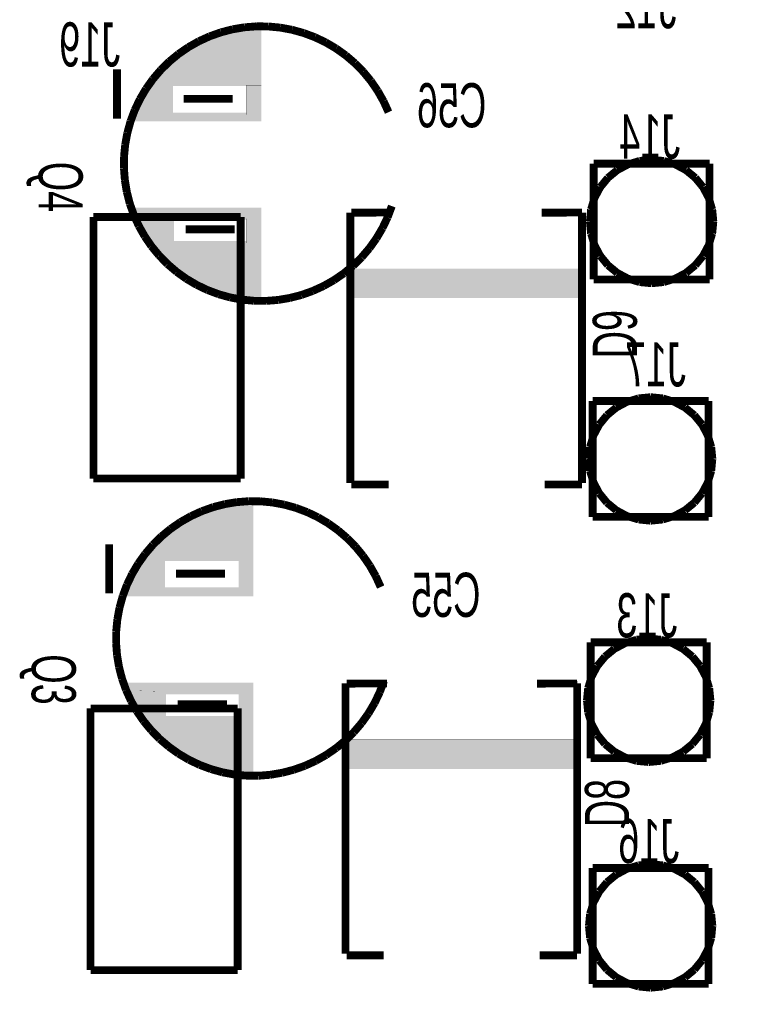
# Model space of a CAD drawing. Extents: x 0 to 105, y 0 to 80.
# Drawn here: x 85.94 to 105, y 12.47 to 37.77 of the extents above; entities that cross this region are included whole.
import ezdxf
from ezdxf.enums import TextEntityAlignment as Align

# ---------------------------------------------------------------- set-up
doc = ezdxf.new("R2010")
doc.units = 0
for name, color, linetype in [('BOARD_OUTLINE', 2, 'CONTINUOUS'), ('SILKSCREEN_BOTTOM', 6, 'CONTINUOUS'), ('SILKSCREEN_TOP', 4, 'CONTINUOUS')]:
    doc.layers.add(name, color=color, linetype=linetype)

msp = doc.modelspace()

# ---------------------------------------------------------------- linework, layer by layer
at = {"layer": 'BOARD_OUTLINE', "color": 2, "const_width": 0.000001}
msp.add_lwpolyline([(105, 0), (105, 80)], dxfattribs=at)
at = {"layer": 'SILKSCREEN_BOTTOM', "color": 6}
for points, const_width in [([(92.077897, 37.589832), (91.768632, 37.565493)], 0.2032), ([(92.388106, 37.587125), (92.077897, 37.589832)], 0.2032), ([(92.696899, 37.557392), (92.388106, 37.587125)], 0.2032), ([(90.869899, 37.333064), (90.58761, 37.204418)], 0.2032), ([(91.162326, 37.436618), (90.869899, 37.333064)], 0.2032), ([(90.8304, 37.338), (91.7702, 37.6174)], 0.00127), ([(90.8304, 37.338), (91.7702, 37.6174)], 0.00127), ([(90.8304, 37.338), (91.7702, 37.6174)], 0.00127), ([(91.462665, 37.514291), (91.162326, 37.436618)], 0.2032), ([(91.768632, 37.565493), (91.462665, 37.514291)], 0.2032), ([(91.7702, 37.6174), (92.202, 37.592)], 0.00127), ([(91.7702, 37.6174), (92.202, 37.592)], 0.00127), ([(91.7702, 37.6174), (92.202, 37.592)], 0.00127), ([(92.202, 37.592), (92.202, 36.0426)], 0.00127), ([(92.202, 37.592), (92.202, 36.0426)], 0.00127), ([(92.202, 37.592), (92.202, 36.0426)], 0.00127), ([(93.001925, 37.500859), (92.696899, 37.557392)], 0.2032), ([(93.300863, 37.417956), (93.001925, 37.500859)], 0.2032), ([(93.591439, 37.309314), (93.300863, 37.417956)], 0.2032), ([(90.0938, 36.8808), (90.8304, 37.338)], 0.00127), ([(90.0938, 36.8808), (90.8304, 37.338)], 0.00127), ([(90.0938, 36.8808), (90.8304, 37.338)], 0.00127), ([(90.58761, 37.204418), (90.317607, 37.051658)], 0.2032), ([(93.87144, 37.17576), (93.591439, 37.309314)], 0.2032), ([(94.138735, 37.018311), (93.87144, 37.17576)], 0.2032), ([(90.061946, 36.875946), (89.822572, 36.678622)], 0.2032), ([(90.317607, 37.051658), (90.061946, 36.875946)], 0.2032), ([(94.391291, 36.838165), (94.138735, 37.018311)], 0.2032), ([(94.627185, 36.636693), (94.391291, 36.838165)], 0.2032), ([(89.281, 36.0426), (90.0938, 36.8808)], 0.00127), ([(89.281, 36.0426), (90.0938, 36.8808)], 0.00127), ([(89.281, 36.0426), (90.0938, 36.8808)], 0.00127), ([(89.822572, 36.678622), (89.601306, 36.461185)], 0.2032), ([(94.844622, 36.415427), (94.627185, 36.636693)], 0.2032), ([(88.4682, 36.4744), (88.4682, 35.2044)], 0.2032), ([(89.601306, 36.461185), (89.399834, 36.225291)], 0.2032), ([(95.041946, 36.176053), (94.844622, 36.415427)], 0.2032), ([(89.399834, 36.225291), (89.219688, 35.972735)], 0.2032), ([(95.217658, 35.920392), (95.041946, 36.176053)], 0.2032), ([(89.219688, 35.972735), (89.062239, 35.70544)], 0.2032), ([(89.0524, 35.7886), (89.3826, 36.1442)], 0.00127), ([(89.0524, 35.7886), (89.3826, 36.1442)], 0.00127), ([(89.0524, 35.7886), (89.3826, 36.1442)], 0.00127), ([(92.202, 36.0426), (89.281, 36.0426)], 0.00127), ([(92.202, 36.0426), (89.281, 36.0426)], 0.00127), ([(92.202, 36.0426), (89.281, 36.0426)], 0.00127), ([(89.3826, 36.1442), (89.916, 36.1442)], 0.00127), ([(89.3826, 36.1442), (89.916, 36.1442)], 0.00127), ([(89.3826, 36.1442), (89.916, 36.1442)], 0.00127), ([(89.916, 36.1442), (89.916, 35.2806)], 0.00127), ([(89.916, 36.1442), (89.916, 35.2806)], 0.00127), ([(89.916, 36.1442), (89.916, 35.2806)], 0.00127), ([(91.821, 35.306), (91.821, 36.068)], 0.00127), ([(91.821, 36.068), (92.202, 36.068)], 0.00127), ([(91.821, 35.306), (91.821, 36.068)], 0.00127), ([(91.821, 36.068), (92.202, 36.068)], 0.00127), ([(91.821, 35.306), (91.821, 36.068)], 0.00127), ([(91.821, 36.068), (92.202, 36.068)], 0.00127), ([(92.202, 36.068), (92.202, 35.306)], 0.00127), ([(92.202, 36.068), (92.202, 35.306)], 0.00127), ([(92.202, 36.068), (92.202, 35.306)], 0.00127), ([(95.370418, 35.650389), (95.217658, 35.920392)], 0.2032), ([(89.062239, 35.70544), (88.928685, 35.425439)], 0.2032), ([(88.9508, 35.2806), (89.0524, 35.7886)], 0.00127), ([(88.9508, 35.2806), (89.0524, 35.7886)], 0.00127), ([(88.9508, 35.2806), (89.0524, 35.7886)], 0.00127), ([(90.1954, 35.7124), (91.4654, 35.7124)], 0.2032), ([(95.499064, 35.3681), (95.370418, 35.650389)], 0.2032), ([(88.928685, 35.425439), (88.820043, 35.134863)], 0.2032), ([(88.820043, 35.134863), (88.73714, 34.835925)], 0.2032), ([(88.8492, 35.1282), (88.9762, 35.3568)], 0.00127), ([(88.8492, 35.1282), (88.9762, 35.3568)], 0.00127), ([(88.8492, 35.1282), (88.9762, 35.3568)], 0.00127), ([(89.916, 35.2806), (88.9508, 35.2806)], 0.00127), ([(89.916, 35.2806), (88.9508, 35.2806)], 0.00127), ([(89.916, 35.2806), (88.9508, 35.2806)], 0.00127), ([(88.9762, 35.3568), (92.202, 35.3568)], 0.00127), ([(88.9762, 35.3568), (92.202, 35.3568)], 0.00127), ([(88.9762, 35.3568), (92.202, 35.3568)], 0.00127), ([(92.202, 35.306), (91.821, 35.306)], 0.00127), ([(92.202, 35.306), (91.821, 35.306)], 0.00127), ([(92.202, 35.306), (91.821, 35.306)], 0.00127), ([(92.202, 35.3568), (92.202, 35.1282)], 0.00127), ([(92.202, 35.3568), (92.202, 35.1282)], 0.00127), ([(92.202, 35.3568), (92.202, 35.1282)], 0.00127), ([(88.73714, 34.835925), (88.680607, 34.530899)], 0.2032), ([(92.202, 35.1282), (88.8492, 35.1282)], 0.00127), ([(92.202, 35.1282), (88.8492, 35.1282)], 0.00127), ([(92.202, 35.1282), (88.8492, 35.1282)], 0.00127), ([(88.680607, 34.530899), (88.650874, 34.222106)], 0.2032), ([(88.650874, 34.222106), (88.648167, 33.911897)], 0.2032), ([(101.999056, 34.106656), (101.698907, 34.015607)], 0.2), ([(102.3112, 34.1374), (101.999056, 34.106656)], 0.2), ([(102.623344, 34.106656), (102.3112, 34.1374)], 0.2), ([(102.923493, 34.015607), (102.623344, 34.106656)], 0.2), ([(88.648167, 33.911897), (88.672506, 33.602632)], 0.2032), ([(100.8112, 31.0374), (100.8112, 34.0374)], 0.2032), ([(100.8112, 34.0374), (103.8112, 34.0374)], 0.2032), ([(101.422288, 33.867751), (101.179829, 33.668771)], 0.2), ([(101.698907, 34.015607), (101.422288, 33.867751)], 0.2), ([(103.200112, 33.867751), (102.923493, 34.015607)], 0.2), ([(103.442571, 33.668771), (103.200112, 33.867751)], 0.2), ([(103.8112, 34.0374), (103.8112, 31.0374)], 0.2032), ([(88.672506, 33.602632), (88.723708, 33.296665)], 0.2032), ([(101.179829, 33.668771), (100.980849, 33.426312)], 0.2), ([(103.641551, 33.426312), (103.442571, 33.668771)], 0.2), ([(88.723708, 33.296665), (88.801381, 32.996326)], 0.2032), ([(100.980849, 33.426312), (100.832993, 33.149693)], 0.2), ([(103.789407, 33.149693), (103.641551, 33.426312)], 0.2), ([(100.832993, 33.149693), (100.741944, 32.849544)], 0.2), ([(103.880456, 32.849544), (103.789407, 33.149693)], 0.2), ([(88.801381, 32.996326), (88.904935, 32.703899)], 0.2032), ([(88.9508, 32.5882), (88.8492, 32.893)], 0.00127), ([(88.8492, 32.893), (92.202, 32.893)], 0.00127), ([(88.9508, 32.5882), (88.8492, 32.893)], 0.00127), ([(88.8492, 32.893), (92.202, 32.893)], 0.00127), ([(88.9508, 32.5882), (88.8492, 32.893)], 0.00127), ([(88.8492, 32.893), (92.202, 32.893)], 0.00127), ([(92.202, 32.893), (92.202, 32.5882)], 0.00127), ([(92.202, 32.893), (92.202, 32.5882)], 0.00127), ([(92.202, 32.893), (92.202, 32.5882)], 0.00127), ([(95.475314, 32.64656), (95.583956, 32.937135)], 0.2032), ([(100.741944, 32.849544), (100.7112, 32.5374)], 0.2), ([(103.9112, 32.5374), (103.880456, 32.849544)], 0.2), ([(88.904935, 32.703899), (89.033581, 32.42161)], 0.2032), ([(89.2556, 31.9786), (88.9254, 32.6898)], 0.00127), ([(88.9254, 32.6898), (89.9414, 32.6644)], 0.00127), ([(89.2556, 31.9786), (88.9254, 32.6898)], 0.00127), ([(88.9254, 32.6898), (89.9414, 32.6644)], 0.00127), ([(89.2556, 31.9786), (88.9254, 32.6898)], 0.00127), ([(88.9254, 32.6898), (89.9414, 32.6644)], 0.00127), ([(89.9414, 32.6644), (89.9414, 31.9786)], 0.00127), ([(89.9414, 32.6644), (89.9414, 31.9786)], 0.00127), ([(89.9414, 32.6644), (89.9414, 31.9786)], 0.00127), ([(95.34176, 32.366559), (95.475314, 32.64656)], 0.2032), ([(100.7112, 32.5374), (100.741944, 32.225256)], 0.2), ([(103.880456, 32.225256), (103.9112, 32.5374)], 0.2), ([(89.033581, 32.42161), (89.186341, 32.151607)], 0.2032), ([(92.202, 32.5882), (88.9508, 32.5882)], 0.00127), ([(92.202, 32.5882), (88.9508, 32.5882)], 0.00127), ([(92.202, 32.5882), (88.9508, 32.5882)], 0.00127), ([(90.2462, 32.3342), (91.5162, 32.3342)], 0.2032), ([(91.821, 31.9786), (91.821, 32.6136)], 0.00127), ([(91.821, 32.6136), (92.202, 32.6136)], 0.00127), ([(91.821, 31.9786), (91.821, 32.6136)], 0.00127), ([(91.821, 32.6136), (92.202, 32.6136)], 0.00127), ([(91.821, 31.9786), (91.821, 32.6136)], 0.00127), ([(91.821, 32.6136), (92.202, 32.6136)], 0.00127), ([(92.202, 32.6136), (92.202, 31.9786)], 0.00127), ([(92.202, 32.6136), (92.202, 31.9786)], 0.00127), ([(92.202, 32.6136), (92.202, 31.9786)], 0.00127), ([(95.184311, 32.099264), (95.34176, 32.366559)], 0.2032), ([(89.186341, 32.151607), (89.362053, 31.895946)], 0.2032), ([(95.004165, 31.846708), (95.184311, 32.099264)], 0.2032), ([(100.741944, 32.225256), (100.832993, 31.925107)], 0.2), ([(103.789407, 31.925107), (103.880456, 32.225256)], 0.2), ([(90.043, 31.1658), (89.2048, 32.0294)], 0.00127), ([(89.2048, 32.0294), (92.202, 32.0294)], 0.00127), ([(90.043, 31.1658), (89.2048, 32.0294)], 0.00127), ([(89.2048, 32.0294), (92.202, 32.0294)], 0.00127), ([(90.043, 31.1658), (89.2048, 32.0294)], 0.00127), ([(89.2048, 32.0294), (92.202, 32.0294)], 0.00127), ([(89.9414, 31.9786), (89.2556, 31.9786)], 0.00127), ([(89.9414, 31.9786), (89.2556, 31.9786)], 0.00127), ([(89.9414, 31.9786), (89.2556, 31.9786)], 0.00127), ([(89.362053, 31.895946), (89.559377, 31.656572)], 0.2032), ([(92.202, 31.9786), (91.821, 31.9786)], 0.00127), ([(92.202, 31.9786), (91.821, 31.9786)], 0.00127), ([(92.202, 31.9786), (91.821, 31.9786)], 0.00127), ([(92.202, 32.0294), (92.202, 30.5054)], 0.00127), ([(92.202, 32.0294), (92.202, 30.5054)], 0.00127), ([(92.202, 32.0294), (92.202, 30.5054)], 0.00127), ([(94.802693, 31.610814), (95.004165, 31.846708)], 0.2032), ([(100.832993, 31.925107), (100.980849, 31.648488)], 0.2), ([(103.641551, 31.648488), (103.789407, 31.925107)], 0.2), ([(89.559377, 31.656572), (89.776814, 31.435306)], 0.2032), ([(94.581427, 31.393377), (94.802693, 31.610814)], 0.2032), ([(100.980849, 31.648488), (101.179829, 31.406029)], 0.2), ([(103.442571, 31.406029), (103.641551, 31.648488)], 0.2), ([(89.776814, 31.435306), (90.012708, 31.233834)], 0.2032), ([(94.342053, 31.196053), (94.581427, 31.393377)], 0.2032), ([(101.179829, 31.406029), (101.422288, 31.207049)], 0.2), ([(103.200112, 31.207049), (103.442571, 31.406029)], 0.2), ([(90.012708, 31.233834), (90.265264, 31.053688)], 0.2032), ([(90.9574, 30.7086), (90.043, 31.1658)], 0.00127), ([(90.9574, 30.7086), (90.043, 31.1658)], 0.00127), ([(90.9574, 30.7086), (90.043, 31.1658)], 0.00127), ([(90.265264, 31.053688), (90.532559, 30.896239)], 0.2032), ([(93.816389, 30.867581), (94.086392, 31.020341)], 0.2032), ([(94.086392, 31.020341), (94.342053, 31.196053)], 0.2032), ([(103.8112, 31.0374), (100.8112, 31.0374)], 0.2032), ([(101.422288, 31.207049), (101.698907, 31.059193)], 0.2), ([(101.698907, 31.059193), (101.999056, 30.968144)], 0.2), ([(102.623344, 30.968144), (102.923493, 31.059193)], 0.2), ([(102.923493, 31.059193), (103.200112, 31.207049)], 0.2), ([(90.532559, 30.896239), (90.81256, 30.762685)], 0.2032), ([(90.81256, 30.762685), (91.103136, 30.654043)], 0.2032), ([(93.5341, 30.738935), (93.816389, 30.867581)], 0.2032), ([(101.999056, 30.968144), (102.3112, 30.9374)], 0.2), ([(102.3112, 30.9374), (102.623344, 30.968144)], 0.2), ([(92.202, 30.5054), (90.9574, 30.7086)], 0.00127), ([(92.202, 30.5054), (90.9574, 30.7086)], 0.00127), ([(92.202, 30.5054), (90.9574, 30.7086)], 0.00127), ([(91.103136, 30.654043), (91.402074, 30.57114)], 0.2032), ([(91.402074, 30.57114), (91.7071, 30.514607)], 0.2032), ([(91.7071, 30.514607), (92.015893, 30.484874)], 0.2032), ([(92.326102, 30.482167), (92.635367, 30.506506)], 0.2032), ([(92.635367, 30.506506), (92.941334, 30.557708)], 0.2032), ([(92.941334, 30.557708), (93.241673, 30.635381)], 0.2032), ([(93.241673, 30.635381), (93.5341, 30.738935)], 0.2032), ([(92.015893, 30.484874), (92.326102, 30.482167)], 0.2032), ([(102.2858, 27.9906), (101.973656, 27.959856)], 0.2), ([(102.597944, 27.959856), (102.2858, 27.9906)], 0.2), ([(100.7858, 27.8906), (103.7858, 27.8906)], 0.2032), ([(100.7858, 24.8906), (100.7858, 27.8906)], 0.2032), ([(101.673507, 27.868807), (101.396888, 27.720951)], 0.2), ([(101.973656, 27.959856), (101.673507, 27.868807)], 0.2), ([(102.898093, 27.868807), (102.597944, 27.959856)], 0.2), ([(103.174712, 27.720951), (102.898093, 27.868807)], 0.2), ([(103.7858, 27.8906), (103.7858, 24.8906)], 0.2032), ([(101.154429, 27.521971), (100.955449, 27.279512)], 0.2), ([(101.396888, 27.720951), (101.154429, 27.521971)], 0.2), ([(103.417171, 27.521971), (103.174712, 27.720951)], 0.2), ([(103.616151, 27.279512), (103.417171, 27.521971)], 0.2), ([(100.955449, 27.279512), (100.807593, 27.002893)], 0.2), ([(103.764007, 27.002893), (103.616151, 27.279512)], 0.2), ([(100.807593, 27.002893), (100.716544, 26.702744)], 0.2), ([(103.855056, 26.702744), (103.764007, 27.002893)], 0.2), ([(100.716544, 26.702744), (100.6858, 26.3906)], 0.2), ([(103.8858, 26.3906), (103.855056, 26.702744)], 0.2), ([(100.6858, 26.3906), (100.716544, 26.078456)], 0.2), ([(103.855056, 26.078456), (103.8858, 26.3906)], 0.2), ([(100.716544, 26.078456), (100.807593, 25.778307)], 0.2), ([(103.764007, 25.778307), (103.855056, 26.078456)], 0.2), ([(100.807593, 25.778307), (100.955449, 25.501688)], 0.2), ([(103.616151, 25.501688), (103.764007, 25.778307)], 0.2), ([(100.955449, 25.501688), (101.154429, 25.259229)], 0.2), ([(103.417171, 25.259229), (103.616151, 25.501688)], 0.2), ([(90.6272, 25.0444), (91.567, 25.3238)], 0.00127), ([(90.6272, 25.0444), (91.567, 25.3238)], 0.00127), ([(90.6272, 25.0444), (91.567, 25.3238)], 0.00127), ([(91.259465, 25.220691), (90.959126, 25.143018)], 0.2032), ([(91.565432, 25.271893), (91.259465, 25.220691)], 0.2032), ([(91.874697, 25.296232), (91.565432, 25.271893)], 0.2032), ([(91.567, 25.3238), (91.9988, 25.2984)], 0.00127), ([(91.567, 25.3238), (91.9988, 25.2984)], 0.00127), ([(91.567, 25.3238), (91.9988, 25.2984)], 0.00127), ([(92.184906, 25.293525), (91.874697, 25.296232)], 0.2032), ([(91.9988, 25.2984), (91.9988, 23.749)], 0.00127), ([(91.9988, 25.2984), (91.9988, 23.749)], 0.00127), ([(91.9988, 25.2984), (91.9988, 23.749)], 0.00127), ([(92.493699, 25.263792), (92.184906, 25.293525)], 0.2032), ([(92.798725, 25.207259), (92.493699, 25.263792)], 0.2032), ([(93.097663, 25.124356), (92.798725, 25.207259)], 0.2032), ([(101.154429, 25.259229), (101.396888, 25.060249)], 0.2), ([(103.174712, 25.060249), (103.417171, 25.259229)], 0.2), ([(89.8906, 24.5872), (90.6272, 25.0444)], 0.00127), ([(89.8906, 24.5872), (90.6272, 25.0444)], 0.00127), ([(89.8906, 24.5872), (90.6272, 25.0444)], 0.00127), ([(90.666699, 25.039464), (90.38441, 24.910818)], 0.2032), ([(90.959126, 25.143018), (90.666699, 25.039464)], 0.2032), ([(93.388239, 25.015714), (93.097663, 25.124356)], 0.2032), ([(93.66824, 24.88216), (93.388239, 25.015714)], 0.2032), ([(101.396888, 25.060249), (101.673507, 24.912393)], 0.2), ([(102.898093, 24.912393), (103.174712, 25.060249)], 0.2), ([(90.114407, 24.758058), (89.858746, 24.582346)], 0.2032), ([(90.38441, 24.910818), (90.114407, 24.758058)], 0.2032), ([(93.935535, 24.724711), (93.66824, 24.88216)], 0.2032), ([(94.188091, 24.544565), (93.935535, 24.724711)], 0.2032), ([(103.7858, 24.8906), (100.7858, 24.8906)], 0.2032), ([(101.673507, 24.912393), (101.973656, 24.821344)], 0.2), ([(101.973656, 24.821344), (102.2858, 24.7906)], 0.2), ([(102.2858, 24.7906), (102.597944, 24.821344)], 0.2), ([(102.597944, 24.821344), (102.898093, 24.912393)], 0.2), ([(89.0778, 23.749), (89.8906, 24.5872)], 0.00127), ([(89.0778, 23.749), (89.8906, 24.5872)], 0.00127), ([(89.0778, 23.749), (89.8906, 24.5872)], 0.00127), ([(89.858746, 24.582346), (89.619372, 24.385022)], 0.2032), ([(94.423985, 24.343093), (94.188091, 24.544565)], 0.2032), ([(88.265, 24.1808), (88.265, 22.9108)], 0.2032), ([(89.619372, 24.385022), (89.398106, 24.167585)], 0.2032), ([(94.641422, 24.121827), (94.423985, 24.343093)], 0.2032), ([(89.196634, 23.931691), (89.016488, 23.679135)], 0.2032), ([(89.398106, 24.167585), (89.196634, 23.931691)], 0.2032), ([(94.838746, 23.882453), (94.641422, 24.121827)], 0.2032), ([(89.016488, 23.679135), (88.859039, 23.41184)], 0.2032), ([(88.8492, 23.495), (89.1794, 23.8506)], 0.00127), ([(88.8492, 23.495), (89.1794, 23.8506)], 0.00127), ([(88.8492, 23.495), (89.1794, 23.8506)], 0.00127), ([(89.1794, 23.8506), (89.7128, 23.8506)], 0.00127), ([(89.1794, 23.8506), (89.7128, 23.8506)], 0.00127), ([(89.1794, 23.8506), (89.7128, 23.8506)], 0.00127), ([(89.7128, 23.8506), (89.7128, 22.987)], 0.00127), ([(89.7128, 23.8506), (89.7128, 22.987)], 0.00127), ([(89.7128, 23.8506), (89.7128, 22.987)], 0.00127), ([(91.6178, 23.0124), (91.6178, 23.7744)], 0.00127), ([(91.6178, 23.7744), (91.9988, 23.7744)], 0.00127), ([(91.6178, 23.0124), (91.6178, 23.7744)], 0.00127), ([(91.6178, 23.7744), (91.9988, 23.7744)], 0.00127), ([(91.6178, 23.0124), (91.6178, 23.7744)], 0.00127), ([(91.6178, 23.7744), (91.9988, 23.7744)], 0.00127), ([(91.9988, 23.7744), (91.9988, 23.0124)], 0.00127), ([(91.9988, 23.7744), (91.9988, 23.0124)], 0.00127), ([(91.9988, 23.7744), (91.9988, 23.0124)], 0.00127), ([(95.014458, 23.626792), (94.838746, 23.882453)], 0.2032), ([(91.9988, 23.749), (89.0778, 23.749)], 0.00127), ([(91.9988, 23.749), (89.0778, 23.749)], 0.00127), ([(91.9988, 23.749), (89.0778, 23.749)], 0.00127), ([(95.167218, 23.356789), (95.014458, 23.626792)], 0.2032), ([(88.859039, 23.41184), (88.725485, 23.131839)], 0.2032), ([(88.7476, 22.987), (88.8492, 23.495)], 0.00127), ([(88.7476, 22.987), (88.8492, 23.495)], 0.00127), ([(88.7476, 22.987), (88.8492, 23.495)], 0.00127), ([(89.9922, 23.4188), (91.2622, 23.4188)], 0.2032), ([(95.295864, 23.0745), (95.167218, 23.356789)], 0.2032), ([(88.725485, 23.131839), (88.616843, 22.841263)], 0.2032), ([(88.646, 22.8346), (88.773, 23.0632)], 0.00127), ([(88.646, 22.8346), (88.773, 23.0632)], 0.00127), ([(88.646, 22.8346), (88.773, 23.0632)], 0.00127), ([(88.773, 23.0632), (91.9988, 23.0632)], 0.00127), ([(88.773, 23.0632), (91.9988, 23.0632)], 0.00127), ([(88.773, 23.0632), (91.9988, 23.0632)], 0.00127), ([(91.9988, 23.0632), (91.9988, 22.8346)], 0.00127), ([(91.9988, 23.0632), (91.9988, 22.8346)], 0.00127), ([(91.9988, 23.0632), (91.9988, 22.8346)], 0.00127), ([(88.616843, 22.841263), (88.53394, 22.542325)], 0.2032), ([(91.9988, 22.8346), (88.646, 22.8346)], 0.00127), ([(91.9988, 22.8346), (88.646, 22.8346)], 0.00127), ([(91.9988, 22.8346), (88.646, 22.8346)], 0.00127), ([(89.7128, 22.987), (88.7476, 22.987)], 0.00127), ([(89.7128, 22.987), (88.7476, 22.987)], 0.00127), ([(89.7128, 22.987), (88.7476, 22.987)], 0.00127), ([(91.9988, 23.0124), (91.6178, 23.0124)], 0.00127), ([(91.9988, 23.0124), (91.6178, 23.0124)], 0.00127), ([(91.9988, 23.0124), (91.6178, 23.0124)], 0.00127), ([(88.53394, 22.542325), (88.477407, 22.237299)], 0.2032), ([(88.477407, 22.237299), (88.447674, 21.928506)], 0.2032), ([(88.447674, 21.928506), (88.444967, 21.618297)], 0.2032), ([(101.922856, 21.711456), (101.622707, 21.620407)], 0.2), ([(102.235, 21.7422), (101.922856, 21.711456)], 0.2), ([(102.547144, 21.711456), (102.235, 21.7422)], 0.2), ([(102.847293, 21.620407), (102.547144, 21.711456)], 0.2), ([(88.444967, 21.618297), (88.469306, 21.309032)], 0.2032), ([(100.735, 18.6422), (100.735, 21.6422)], 0.2032), ([(100.735, 21.6422), (103.735, 21.6422)], 0.2032), ([(101.346088, 21.472551), (101.103629, 21.273571)], 0.2), ([(101.622707, 21.620407), (101.346088, 21.472551)], 0.2), ([(103.123912, 21.472551), (102.847293, 21.620407)], 0.2), ([(103.366371, 21.273571), (103.123912, 21.472551)], 0.2), ([(103.735, 21.6422), (103.735, 18.6422)], 0.2032), ([(88.469306, 21.309032), (88.520508, 21.003065)], 0.2032), ([(101.103629, 21.273571), (100.904649, 21.031112)], 0.2), ([(103.565351, 21.031112), (103.366371, 21.273571)], 0.2), ([(88.520508, 21.003065), (88.598181, 20.702726)], 0.2032), ([(100.904649, 21.031112), (100.756793, 20.754493)], 0.2), ([(103.713207, 20.754493), (103.565351, 21.031112)], 0.2), ([(88.598181, 20.702726), (88.701735, 20.410299)], 0.2032), ([(95.272114, 20.35296), (95.380756, 20.643535)], 0.2032), ([(100.756793, 20.754493), (100.665744, 20.454344)], 0.2), ([(103.804256, 20.454344), (103.713207, 20.754493)], 0.2), ([(88.701735, 20.410299), (88.830381, 20.12801)], 0.2032), ([(88.7476, 20.2946), (88.646, 20.5994)], 0.00127), ([(88.646, 20.5994), (91.9988, 20.5994)], 0.00127), ([(88.7476, 20.2946), (88.646, 20.5994)], 0.00127), ([(88.646, 20.5994), (91.9988, 20.5994)], 0.00127), ([(88.7476, 20.2946), (88.646, 20.5994)], 0.00127), ([(88.646, 20.5994), (91.9988, 20.5994)], 0.00127), ([(91.9988, 20.5994), (91.9988, 20.2946)], 0.00127), ([(91.9988, 20.5994), (91.9988, 20.2946)], 0.00127), ([(91.9988, 20.5994), (91.9988, 20.2946)], 0.00127), ([(100.665744, 20.454344), (100.635, 20.1422)], 0.2), ([(103.835, 20.1422), (103.804256, 20.454344)], 0.2), ([(89.0524, 19.685), (88.7222, 20.3962)], 0.00127), ([(88.7222, 20.3962), (89.7382, 20.3708)], 0.00127), ([(89.0524, 19.685), (88.7222, 20.3962)], 0.00127), ([(88.7222, 20.3962), (89.7382, 20.3708)], 0.00127), ([(89.0524, 19.685), (88.7222, 20.3962)], 0.00127), ([(88.7222, 20.3962), (89.7382, 20.3708)], 0.00127), ([(91.9988, 20.2946), (88.7476, 20.2946)], 0.00127), ([(91.9988, 20.2946), (88.7476, 20.2946)], 0.00127), ([(91.9988, 20.2946), (88.7476, 20.2946)], 0.00127), ([(89.7382, 20.3708), (89.7382, 19.685)], 0.00127), ([(89.7382, 20.3708), (89.7382, 19.685)], 0.00127), ([(89.7382, 20.3708), (89.7382, 19.685)], 0.00127), ([(91.6178, 19.685), (91.6178, 20.32)], 0.00127), ([(91.6178, 20.32), (91.9988, 20.32)], 0.00127), ([(91.6178, 19.685), (91.6178, 20.32)], 0.00127), ([(91.6178, 20.32), (91.9988, 20.32)], 0.00127), ([(91.6178, 19.685), (91.6178, 20.32)], 0.00127), ([(91.6178, 20.32), (91.9988, 20.32)], 0.00127), ([(91.9988, 20.32), (91.9988, 19.685)], 0.00127), ([(91.9988, 20.32), (91.9988, 19.685)], 0.00127), ([(91.9988, 20.32), (91.9988, 19.685)], 0.00127), ([(95.13856, 20.072959), (95.272114, 20.35296)], 0.2032), ([(100.635, 20.1422), (100.665744, 19.830056)], 0.2), ([(103.804256, 19.830056), (103.835, 20.1422)], 0.2), ([(88.830381, 20.12801), (88.983141, 19.858007)], 0.2032), ([(90.043, 20.0406), (91.313, 20.0406)], 0.2032), ([(94.981111, 19.805664), (95.13856, 20.072959)], 0.2032), ([(88.983141, 19.858007), (89.158853, 19.602346)], 0.2032), ([(89.8398, 18.8722), (89.0016, 19.7358)], 0.00127), ([(89.0016, 19.7358), (91.9988, 19.7358)], 0.00127), ([(89.8398, 18.8722), (89.0016, 19.7358)], 0.00127), ([(89.0016, 19.7358), (91.9988, 19.7358)], 0.00127), ([(89.8398, 18.8722), (89.0016, 19.7358)], 0.00127), ([(89.0016, 19.7358), (91.9988, 19.7358)], 0.00127), ([(91.9988, 19.7358), (91.9988, 18.2118)], 0.00127), ([(91.9988, 19.7358), (91.9988, 18.2118)], 0.00127), ([(91.9988, 19.7358), (91.9988, 18.2118)], 0.00127), ([(94.800965, 19.553108), (94.981111, 19.805664)], 0.2032), ([(100.665744, 19.830056), (100.756793, 19.529907)], 0.2), ([(103.713207, 19.529907), (103.804256, 19.830056)], 0.2), ([(89.7382, 19.685), (89.0524, 19.685)], 0.00127), ([(89.7382, 19.685), (89.0524, 19.685)], 0.00127), ([(89.7382, 19.685), (89.0524, 19.685)], 0.00127), ([(89.158853, 19.602346), (89.356177, 19.362972)], 0.2032), ([(91.9988, 19.685), (91.6178, 19.685)], 0.00127), ([(91.9988, 19.685), (91.6178, 19.685)], 0.00127), ([(91.9988, 19.685), (91.6178, 19.685)], 0.00127), ([(94.599493, 19.317214), (94.800965, 19.553108)], 0.2032), ([(100.756793, 19.529907), (100.904649, 19.253288)], 0.2), ([(103.565351, 19.253288), (103.713207, 19.529907)], 0.2), ([(89.356177, 19.362972), (89.573614, 19.141706)], 0.2032), ([(89.573614, 19.141706), (89.809508, 18.940234)], 0.2032), ([(94.378227, 19.099777), (94.599493, 19.317214)], 0.2032), ([(100.904649, 19.253288), (101.103629, 19.010829)], 0.2), ([(103.366371, 19.010829), (103.565351, 19.253288)], 0.2), ([(89.809508, 18.940234), (90.062064, 18.760088)], 0.2032), ([(93.883192, 18.726741), (94.138853, 18.902453)], 0.2032), ([(94.138853, 18.902453), (94.378227, 19.099777)], 0.2032), ([(101.103629, 19.010829), (101.346088, 18.811849)], 0.2), ([(103.123912, 18.811849), (103.366371, 19.010829)], 0.2), ([(90.7542, 18.415), (89.8398, 18.8722)], 0.00127), ([(90.7542, 18.415), (89.8398, 18.8722)], 0.00127), ([(90.7542, 18.415), (89.8398, 18.8722)], 0.00127), ([(90.062064, 18.760088), (90.329359, 18.602639)], 0.2032), ([(93.613189, 18.573981), (93.883192, 18.726741)], 0.2032), ([(103.735, 18.6422), (100.735, 18.6422)], 0.2032), ([(101.346088, 18.811849), (101.622707, 18.663993)], 0.2), ([(101.622707, 18.663993), (101.922856, 18.572944)], 0.2), ([(102.547144, 18.572944), (102.847293, 18.663993)], 0.2), ([(102.847293, 18.663993), (103.123912, 18.811849)], 0.2), ([(90.329359, 18.602639), (90.60936, 18.469085)], 0.2032), ([(90.60936, 18.469085), (90.899936, 18.360443)], 0.2032), ([(93.038473, 18.341781), (93.3309, 18.445335)], 0.2032), ([(93.3309, 18.445335), (93.613189, 18.573981)], 0.2032), ([(101.922856, 18.572944), (102.235, 18.5422)], 0.2), ([(102.235, 18.5422), (102.547144, 18.572944)], 0.2), ([(91.9988, 18.2118), (90.7542, 18.415)], 0.00127), ([(91.9988, 18.2118), (90.7542, 18.415)], 0.00127), ([(91.9988, 18.2118), (90.7542, 18.415)], 0.00127), ([(90.899936, 18.360443), (91.198874, 18.27754)], 0.2032), ([(91.198874, 18.27754), (91.5039, 18.221007)], 0.2032), ([(91.5039, 18.221007), (91.812693, 18.191274)], 0.2032), ([(91.812693, 18.191274), (92.122902, 18.188567)], 0.2032), ([(92.122902, 18.188567), (92.432167, 18.212906)], 0.2032), ([(92.432167, 18.212906), (92.738134, 18.264108)], 0.2032), ([(92.738134, 18.264108), (93.038473, 18.341781)], 0.2032), ([(101.973656, 15.869456), (101.673507, 15.778407)], 0.2), ([(102.2858, 15.9002), (101.973656, 15.869456)], 0.2), ([(102.597944, 15.869456), (102.2858, 15.9002)], 0.2), ([(102.898093, 15.778407), (102.597944, 15.869456)], 0.2), ([(100.7858, 15.8002), (103.7858, 15.8002)], 0.2032), ([(100.7858, 12.8002), (100.7858, 15.8002)], 0.2032), ([(101.396888, 15.630551), (101.154429, 15.431571)], 0.2), ([(101.673507, 15.778407), (101.396888, 15.630551)], 0.2), ([(103.174712, 15.630551), (102.898093, 15.778407)], 0.2), ([(103.417171, 15.431571), (103.174712, 15.630551)], 0.2), ([(103.7858, 15.8002), (103.7858, 12.8002)], 0.2032), ([(101.154429, 15.431571), (100.955449, 15.189112)], 0.2), ([(103.616151, 15.189112), (103.417171, 15.431571)], 0.2), ([(100.955449, 15.189112), (100.807593, 14.912493)], 0.2), ([(103.764007, 14.912493), (103.616151, 15.189112)], 0.2), ([(100.807593, 14.912493), (100.716544, 14.612344)], 0.2), ([(103.855056, 14.612344), (103.764007, 14.912493)], 0.2), ([(100.716544, 14.612344), (100.6858, 14.3002)], 0.2), ([(103.8858, 14.3002), (103.855056, 14.612344)], 0.2), ([(100.6858, 14.3002), (100.716544, 13.988056)], 0.2), ([(103.855056, 13.988056), (103.8858, 14.3002)], 0.2), ([(100.716544, 13.988056), (100.807593, 13.687907)], 0.2), ([(103.764007, 13.687907), (103.855056, 13.988056)], 0.2), ([(100.807593, 13.687907), (100.955449, 13.411288)], 0.2), ([(103.616151, 13.411288), (103.764007, 13.687907)], 0.2), ([(100.955449, 13.411288), (101.154429, 13.168829)], 0.2), ([(103.417171, 13.168829), (103.616151, 13.411288)], 0.2), ([(101.154429, 13.168829), (101.396888, 12.969849)], 0.2), ([(103.174712, 12.969849), (103.417171, 13.168829)], 0.2), ([(103.7858, 12.8002), (100.7858, 12.8002)], 0.2032), ([(101.396888, 12.969849), (101.673507, 12.821993)], 0.2), ([(101.673507, 12.821993), (101.973656, 12.730944)], 0.2), ([(102.597944, 12.730944), (102.898093, 12.821993)], 0.2), ([(102.898093, 12.821993), (103.174712, 12.969849)], 0.2), ([(101.973656, 12.730944), (102.2858, 12.7002)], 0.2), ([(102.2858, 12.7002), (102.597944, 12.730944)], 0.2)]:
    msp.add_lwpolyline(points, dxfattribs=dict(at, const_width=const_width))
for points in [[(92.202, 37.592), (92.202, 36.0426), (90.0938, 36.8808), (89.281, 36.0426)], [(92.202, 37.592), (90.0938, 36.8808), (91.7702, 37.6174), (90.8304, 37.338)], [(89.916, 36.1442), (89.916, 35.2806), (89.0524, 35.7886), (88.9508, 35.2806)], [(89.916, 36.1442), (89.0524, 35.7886), (89.3826, 36.1442)], [(92.202, 36.068), (92.202, 35.306), (91.821, 36.068), (91.821, 35.306)], [(92.202, 35.1282), (88.8492, 35.1282), (92.202, 35.3568), (88.9762, 35.3568)], [(92.202, 32.5882), (88.9508, 32.5882), (92.202, 32.893), (88.8492, 32.893)], [(89.9414, 32.6644), (89.9414, 31.9786), (88.9254, 32.6898), (89.2556, 31.9786)], [(92.202, 32.6136), (92.202, 31.9786), (91.821, 32.6136), (91.821, 31.9786)], [(90.9574, 30.7086), (90.043, 31.1658), (92.202, 32.0294), (89.2048, 32.0294)], [(90.9574, 30.7086), (92.202, 32.0294), (92.202, 30.5054)], [(91.9988, 25.2984), (91.9988, 23.749), (89.8906, 24.5872), (89.0778, 23.749)], [(91.9988, 25.2984), (89.8906, 24.5872), (91.567, 25.3238), (90.6272, 25.0444)], [(89.7128, 23.8506), (89.7128, 22.987), (88.8492, 23.495), (88.7476, 22.987)], [(89.7128, 23.8506), (88.8492, 23.495), (89.1794, 23.8506)], [(91.9988, 23.7744), (91.9988, 23.0124), (91.6178, 23.7744), (91.6178, 23.0124)], [(91.9988, 22.8346), (88.646, 22.8346), (91.9988, 23.0632), (88.773, 23.0632)], [(91.9988, 20.2946), (88.7476, 20.2946), (91.9988, 20.5994), (88.646, 20.5994)], [(89.7382, 20.3708), (89.7382, 19.685), (88.7222, 20.3962), (89.0524, 19.685)], [(91.9988, 20.32), (91.9988, 19.685), (91.6178, 20.32), (91.6178, 19.685)], [(90.7542, 18.415), (89.8398, 18.8722), (91.9988, 19.7358), (89.0016, 19.7358)], [(90.7542, 18.415), (91.9988, 19.7358), (91.9988, 18.2118)]]:
    msp.add_solid(points, dxfattribs=at)
at = {"layer": 'SILKSCREEN_TOP', "color": 4}
for points, const_width in [([(87.8586, 32.655936), (91.6686, 32.655936)], 0.2032), ([(87.8586, 32.444268), (87.8586, 32.655936)], 0.2032), ([(91.6686, 32.655936), (91.6686, 25.882602)], 0.2032), ([(94.5106, 32.7707), (94.5106, 25.7707)], 0.2032), ([(95.583, 32.7707), (94.5388, 32.766)], 0.2032), ([(100.5106, 32.7707), (99.4664, 32.766)], 0.2032), ([(100.5106, 25.7707), (100.5106, 32.7707)], 0.2032), ([(87.8586, 25.882602), (87.8586, 32.444268)], 0.2032), ([(94.462107, 31.318279), (94.4621, 31.3182)], 0.001), ([(94.462107, 31.318279), (94.4621, 31.3182)], 0.001), ([(94.4621, 31.3182), (94.4621, 30.5562)], 0.001), ([(94.4621, 31.3182), (94.4621, 30.5562)], 0.001), ([(94.462125, 31.318355), (94.462107, 31.318279)], 0.001), ([(94.462125, 31.318355), (94.462107, 31.318279)], 0.001), ([(94.462155, 31.318427), (94.462125, 31.318355)], 0.001), ([(94.462155, 31.318427), (94.462125, 31.318355)], 0.001), ([(94.462196, 31.318494), (94.462155, 31.318427)], 0.001), ([(94.462196, 31.318494), (94.462155, 31.318427)], 0.001), ([(94.462247, 31.318554), (94.462196, 31.318494)], 0.001), ([(94.462247, 31.318554), (94.462196, 31.318494)], 0.001), ([(94.462307, 31.318605), (94.462247, 31.318554)], 0.001), ([(94.462307, 31.318605), (94.462247, 31.318554)], 0.001), ([(94.462374, 31.318646), (94.462307, 31.318605)], 0.001), ([(94.462374, 31.318646), (94.462307, 31.318605)], 0.001), ([(94.462446, 31.318676), (94.462374, 31.318646)], 0.001), ([(94.462446, 31.318676), (94.462374, 31.318646)], 0.001), ([(94.462522, 31.318694), (94.462446, 31.318676)], 0.001), ([(94.462522, 31.318694), (94.462446, 31.318676)], 0.001), ([(94.4626, 31.3187), (94.462522, 31.318694)], 0.001), ([(94.4626, 31.3187), (94.462522, 31.318694)], 0.001), ([(100.5332, 31.3187), (94.4626, 31.3187)], 0.001), ([(100.5332, 31.3187), (94.4626, 31.3187)], 0.001), ([(100.533278, 31.318693), (100.5332, 31.3187)], 0.001), ([(100.533278, 31.318693), (100.5332, 31.3187)], 0.001), ([(100.533354, 31.318675), (100.533278, 31.318693)], 0.001), ([(100.533354, 31.318675), (100.533278, 31.318693)], 0.001), ([(100.533426, 31.318645), (100.533354, 31.318675)], 0.001), ([(100.533426, 31.318645), (100.533354, 31.318675)], 0.001), ([(100.533493, 31.318604), (100.533426, 31.318645)], 0.001), ([(100.533493, 31.318604), (100.533426, 31.318645)], 0.001), ([(100.533553, 31.318553), (100.533493, 31.318604)], 0.001), ([(100.533553, 31.318553), (100.533493, 31.318604)], 0.001), ([(100.533604, 31.318493), (100.533553, 31.318553)], 0.001), ([(100.533604, 31.318493), (100.533553, 31.318553)], 0.001), ([(100.533645, 31.318426), (100.533604, 31.318493)], 0.001), ([(100.533645, 31.318426), (100.533604, 31.318493)], 0.001), ([(100.533675, 31.318354), (100.533645, 31.318426)], 0.001), ([(100.533675, 31.318354), (100.533645, 31.318426)], 0.001), ([(100.533693, 31.318278), (100.533675, 31.318354)], 0.001), ([(100.533693, 31.318278), (100.533675, 31.318354)], 0.001), ([(100.5337, 31.3182), (100.533693, 31.318278)], 0.001), ([(100.5337, 31.3182), (100.533693, 31.318278)], 0.001), ([(100.5337, 30.5562), (100.5337, 31.3182)], 0.001), ([(100.5337, 30.5562), (100.5337, 31.3182)], 0.001), ([(94.4621, 30.5562), (94.462107, 30.556122)], 0.001), ([(94.4621, 30.5562), (94.462107, 30.556122)], 0.001), ([(94.462107, 30.556122), (94.462125, 30.556046)], 0.001), ([(94.462107, 30.556122), (94.462125, 30.556046)], 0.001), ([(94.462125, 30.556046), (94.462155, 30.555974)], 0.001), ([(94.462125, 30.556046), (94.462155, 30.555974)], 0.001), ([(94.462155, 30.555974), (94.462196, 30.555907)], 0.001), ([(94.462155, 30.555974), (94.462196, 30.555907)], 0.001), ([(94.462196, 30.555907), (94.462247, 30.555847)], 0.001), ([(94.462196, 30.555907), (94.462247, 30.555847)], 0.001), ([(94.462247, 30.555847), (94.462307, 30.555796)], 0.001), ([(94.462247, 30.555847), (94.462307, 30.555796)], 0.001), ([(94.462307, 30.555796), (94.462374, 30.555755)], 0.001), ([(94.462307, 30.555796), (94.462374, 30.555755)], 0.001), ([(94.462374, 30.555755), (94.462446, 30.555725)], 0.001), ([(94.462374, 30.555755), (94.462446, 30.555725)], 0.001), ([(94.462446, 30.555725), (94.462522, 30.555707)], 0.001), ([(94.462446, 30.555725), (94.462522, 30.555707)], 0.001), ([(94.462522, 30.555707), (94.4626, 30.5557)], 0.001), ([(94.462522, 30.555707), (94.4626, 30.5557)], 0.001), ([(94.4626, 30.5557), (100.5332, 30.5557)], 0.001), ([(94.4626, 30.5557), (100.5332, 30.5557)], 0.001), ([(100.5332, 30.5557), (100.533278, 30.555706)], 0.001), ([(100.5332, 30.5557), (100.533278, 30.555706)], 0.001), ([(100.533278, 30.555706), (100.533354, 30.555724)], 0.001), ([(100.533278, 30.555706), (100.533354, 30.555724)], 0.001), ([(100.533354, 30.555724), (100.533426, 30.555754)], 0.001), ([(100.533354, 30.555724), (100.533426, 30.555754)], 0.001), ([(100.533426, 30.555754), (100.533493, 30.555795)], 0.001), ([(100.533426, 30.555754), (100.533493, 30.555795)], 0.001), ([(100.533493, 30.555795), (100.533553, 30.555846)], 0.001), ([(100.533493, 30.555795), (100.533553, 30.555846)], 0.001), ([(100.533553, 30.555846), (100.533604, 30.555906)], 0.001), ([(100.533553, 30.555846), (100.533604, 30.555906)], 0.001), ([(100.533604, 30.555906), (100.533645, 30.555973)], 0.001), ([(100.533604, 30.555906), (100.533645, 30.555973)], 0.001), ([(100.533645, 30.555973), (100.533675, 30.556045)], 0.001), ([(100.533645, 30.555973), (100.533675, 30.556045)], 0.001), ([(100.533675, 30.556045), (100.533693, 30.556121)], 0.001), ([(100.533675, 30.556045), (100.533693, 30.556121)], 0.001), ([(100.533693, 30.556121), (100.5337, 30.5562)], 0.001), ([(100.533693, 30.556121), (100.5337, 30.5562)], 0.001), ([(91.6686, 25.882602), (87.8586, 25.882602)], 0.2032), ([(94.5388, 25.7302), (95.504, 25.7302)], 0.2032), ([(99.5426, 25.7302), (100.5078, 25.7302)], 0.2032), ([(94.3836, 20.5787), (94.3836, 13.5787)], 0.2032), ([(95.456, 20.5787), (94.4118, 20.574)], 0.2032), ([(100.3836, 20.5787), (99.3394, 20.574)], 0.2032), ([(100.3836, 13.5787), (100.3836, 20.5787)], 0.2032), ([(87.7824, 19.930536), (91.5924, 19.930536)], 0.2032), ([(87.7824, 19.718868), (87.7824, 19.930536)], 0.2032), ([(91.5924, 19.930536), (91.5924, 13.157202)], 0.2032), ([(87.7824, 13.157202), (87.7824, 19.718868)], 0.2032), ([(94.335107, 19.126279), (94.3351, 19.1262)], 0.001), ([(94.335107, 19.126279), (94.3351, 19.1262)], 0.001), ([(94.3351, 19.1262), (94.3351, 18.3642)], 0.001), ([(94.3351, 19.1262), (94.3351, 18.3642)], 0.001), ([(94.335125, 19.126355), (94.335107, 19.126279)], 0.001), ([(94.335125, 19.126355), (94.335107, 19.126279)], 0.001), ([(94.335155, 19.126427), (94.335125, 19.126355)], 0.001), ([(94.335155, 19.126427), (94.335125, 19.126355)], 0.001), ([(94.335196, 19.126494), (94.335155, 19.126427)], 0.001), ([(94.335196, 19.126494), (94.335155, 19.126427)], 0.001), ([(94.335247, 19.126554), (94.335196, 19.126494)], 0.001), ([(94.335247, 19.126554), (94.335196, 19.126494)], 0.001), ([(94.335307, 19.126605), (94.335247, 19.126554)], 0.001), ([(94.335307, 19.126605), (94.335247, 19.126554)], 0.001), ([(94.335374, 19.126646), (94.335307, 19.126605)], 0.001), ([(94.335374, 19.126646), (94.335307, 19.126605)], 0.001), ([(94.335446, 19.126676), (94.335374, 19.126646)], 0.001), ([(94.335446, 19.126676), (94.335374, 19.126646)], 0.001), ([(94.335522, 19.126694), (94.335446, 19.126676)], 0.001), ([(94.335522, 19.126694), (94.335446, 19.126676)], 0.001), ([(94.3356, 19.1267), (94.335522, 19.126694)], 0.001), ([(94.3356, 19.1267), (94.335522, 19.126694)], 0.001), ([(100.4062, 19.1267), (94.3356, 19.1267)], 0.001), ([(100.4062, 19.1267), (94.3356, 19.1267)], 0.001), ([(100.406278, 19.126693), (100.4062, 19.1267)], 0.001), ([(100.406278, 19.126693), (100.4062, 19.1267)], 0.001), ([(100.406354, 19.126675), (100.406278, 19.126693)], 0.001), ([(100.406354, 19.126675), (100.406278, 19.126693)], 0.001), ([(100.406426, 19.126645), (100.406354, 19.126675)], 0.001), ([(100.406426, 19.126645), (100.406354, 19.126675)], 0.001), ([(100.406493, 19.126604), (100.406426, 19.126645)], 0.001), ([(100.406493, 19.126604), (100.406426, 19.126645)], 0.001), ([(100.406553, 19.126553), (100.406493, 19.126604)], 0.001), ([(100.406553, 19.126553), (100.406493, 19.126604)], 0.001), ([(100.406604, 19.126493), (100.406553, 19.126553)], 0.001), ([(100.406604, 19.126493), (100.406553, 19.126553)], 0.001), ([(100.406645, 19.126426), (100.406604, 19.126493)], 0.001), ([(100.406645, 19.126426), (100.406604, 19.126493)], 0.001), ([(100.406675, 19.126354), (100.406645, 19.126426)], 0.001), ([(100.406675, 19.126354), (100.406645, 19.126426)], 0.001), ([(100.406693, 19.126278), (100.406675, 19.126354)], 0.001), ([(100.406693, 19.126278), (100.406675, 19.126354)], 0.001), ([(100.4067, 19.1262), (100.406693, 19.126278)], 0.001), ([(100.4067, 19.1262), (100.406693, 19.126278)], 0.001), ([(100.4067, 18.3642), (100.4067, 19.1262)], 0.001), ([(100.4067, 18.3642), (100.4067, 19.1262)], 0.001), ([(94.3351, 18.3642), (94.335107, 18.364122)], 0.001), ([(94.3351, 18.3642), (94.335107, 18.364122)], 0.001), ([(94.335107, 18.364122), (94.335125, 18.364046)], 0.001), ([(94.335107, 18.364122), (94.335125, 18.364046)], 0.001), ([(94.335125, 18.364046), (94.335155, 18.363974)], 0.001), ([(94.335125, 18.364046), (94.335155, 18.363974)], 0.001), ([(94.335155, 18.363974), (94.335196, 18.363907)], 0.001), ([(94.335155, 18.363974), (94.335196, 18.363907)], 0.001), ([(94.335196, 18.363907), (94.335247, 18.363847)], 0.001), ([(94.335196, 18.363907), (94.335247, 18.363847)], 0.001), ([(94.335247, 18.363847), (94.335307, 18.363796)], 0.001), ([(94.335247, 18.363847), (94.335307, 18.363796)], 0.001), ([(94.335307, 18.363796), (94.335374, 18.363755)], 0.001), ([(94.335307, 18.363796), (94.335374, 18.363755)], 0.001), ([(94.335374, 18.363755), (94.335446, 18.363725)], 0.001), ([(94.335374, 18.363755), (94.335446, 18.363725)], 0.001), ([(94.335446, 18.363725), (94.335522, 18.363707)], 0.001), ([(94.335446, 18.363725), (94.335522, 18.363707)], 0.001), ([(94.335522, 18.363707), (94.3356, 18.3637)], 0.001), ([(94.335522, 18.363707), (94.3356, 18.3637)], 0.001), ([(94.3356, 18.3637), (100.4062, 18.3637)], 0.001), ([(94.3356, 18.3637), (100.4062, 18.3637)], 0.001), ([(100.4062, 18.3637), (100.406278, 18.363706)], 0.001), ([(100.4062, 18.3637), (100.406278, 18.363706)], 0.001), ([(100.406278, 18.363706), (100.406354, 18.363724)], 0.001), ([(100.406278, 18.363706), (100.406354, 18.363724)], 0.001), ([(100.406354, 18.363724), (100.406426, 18.363754)], 0.001), ([(100.406354, 18.363724), (100.406426, 18.363754)], 0.001), ([(100.406426, 18.363754), (100.406493, 18.363795)], 0.001), ([(100.406426, 18.363754), (100.406493, 18.363795)], 0.001), ([(100.406493, 18.363795), (100.406553, 18.363846)], 0.001), ([(100.406493, 18.363795), (100.406553, 18.363846)], 0.001), ([(100.406553, 18.363846), (100.406604, 18.363906)], 0.001), ([(100.406553, 18.363846), (100.406604, 18.363906)], 0.001), ([(100.406604, 18.363906), (100.406645, 18.363973)], 0.001), ([(100.406604, 18.363906), (100.406645, 18.363973)], 0.001), ([(100.406645, 18.363973), (100.406675, 18.364045)], 0.001), ([(100.406645, 18.363973), (100.406675, 18.364045)], 0.001), ([(100.406675, 18.364045), (100.406693, 18.364121)], 0.001), ([(100.406675, 18.364045), (100.406693, 18.364121)], 0.001), ([(100.406693, 18.364121), (100.4067, 18.3642)], 0.001), ([(100.406693, 18.364121), (100.4067, 18.3642)], 0.001), ([(94.4118, 13.5382), (95.377, 13.5382)], 0.2032), ([(99.4156, 13.5382), (100.3808, 13.5382)], 0.2032), ([(91.5924, 13.157202), (87.7824, 13.157202)], 0.2032)]:
    msp.add_lwpolyline(points, dxfattribs=dict(at, const_width=const_width))
for points in [[(100.5332, 30.5557), (94.462104, 31.31828), (94.462096, 30.5562), (94.462096, 31.3182)], [(100.5332, 30.5557), (94.462152, 31.318428), (94.462104, 31.31828), (94.462128, 31.318356)], [(100.5332, 30.5557), (94.462248, 31.318554), (94.462152, 31.318428), (94.462192, 31.318494)], [(100.5332, 30.5557), (94.462376, 31.318646), (94.462248, 31.318554), (94.462304, 31.318604)], [(100.5332, 30.5557), (94.46252, 31.318694), (94.462376, 31.318646), (94.462448, 31.318676)], [(100.5332, 30.5557), (100.5332, 31.3187), (94.46252, 31.318694), (94.4626, 31.3187)], [(100.5332, 30.5557), (100.533352, 31.318676), (100.5332, 31.3187), (100.53328, 31.318692)], [(100.5332, 30.5557), (100.533496, 31.318604), (100.533352, 31.318676), (100.533424, 31.318644)], [(100.5332, 30.5557), (100.5336, 31.318492), (100.533496, 31.318604), (100.533552, 31.318552)], [(100.5332, 30.5557), (100.533672, 31.318354), (100.5336, 31.318492), (100.533648, 31.318426)], [(100.5332, 30.5557), (100.533696, 31.3182), (100.533672, 31.318354), (100.533696, 31.318278)], [(100.5332, 30.5557), (100.533696, 30.55612), (100.533696, 31.3182), (100.533696, 30.5562)], [(100.5332, 30.5557), (94.462096, 30.5562), (94.462128, 30.556046), (94.462104, 30.556122)], [(100.5332, 30.5557), (94.462128, 30.556046), (94.462192, 30.555908), (94.462152, 30.555974)], [(100.5332, 30.5557), (94.462192, 30.555908), (94.462304, 30.555796), (94.462248, 30.555848)], [(100.5332, 30.5557), (94.462304, 30.555796), (94.462448, 30.555724), (94.462376, 30.555756)], [(100.5332, 30.5557), (94.462448, 30.555724), (94.4626, 30.5557), (94.46252, 30.555708)], [(100.5332, 30.5557), (100.533648, 30.555972), (100.533696, 30.55612), (100.533672, 30.556044)], [(100.5332, 30.5557), (100.533552, 30.555846), (100.533648, 30.555972), (100.5336, 30.555906)], [(100.5332, 30.5557), (100.533424, 30.555754), (100.533552, 30.555846), (100.533496, 30.555796)], [(100.5332, 30.5557), (100.53328, 30.555706), (100.533424, 30.555754), (100.533352, 30.555724)], [(100.4062, 18.3637), (94.335152, 19.126428), (94.335104, 19.12628), (94.335128, 19.126356)], [(100.4062, 18.3637), (94.335104, 19.12628), (94.335104, 18.3642), (94.335104, 19.1262)], [(100.4062, 18.3637), (94.335248, 19.126554), (94.335152, 19.126428), (94.3352, 19.126494)], [(100.4062, 18.3637), (94.335376, 19.126646), (94.335248, 19.126554), (94.335304, 19.126604)], [(100.4062, 18.3637), (94.33552, 19.126694), (94.335376, 19.126646), (94.335448, 19.126676)], [(100.4062, 18.3637), (100.4062, 19.1267), (94.33552, 19.126694), (94.3356, 19.1267)], [(100.4062, 18.3637), (100.406352, 19.126676), (100.4062, 19.1267), (100.40628, 19.126692)], [(100.4062, 18.3637), (100.406496, 19.126604), (100.406352, 19.126676), (100.406424, 19.126644)], [(100.4062, 18.3637), (100.406608, 19.126492), (100.406496, 19.126604), (100.406552, 19.126552)], [(100.4062, 18.3637), (100.406672, 19.126354), (100.406608, 19.126492), (100.406648, 19.126426)], [(100.4062, 18.3637), (100.406704, 19.1262), (100.406672, 19.126354), (100.406696, 19.126278)], [(100.4062, 18.3637), (100.406696, 18.36412), (100.406704, 19.1262), (100.406704, 18.3642)], [(100.4062, 18.3637), (94.335104, 18.3642), (94.335128, 18.364046), (94.335104, 18.364122)], [(100.4062, 18.3637), (94.335128, 18.364046), (94.3352, 18.363908), (94.335152, 18.363974)], [(100.4062, 18.3637), (94.3352, 18.363908), (94.335304, 18.363796), (94.335248, 18.363848)], [(100.4062, 18.3637), (94.335304, 18.363796), (94.335448, 18.363724), (94.335376, 18.363756)], [(100.4062, 18.3637), (94.335448, 18.363724), (94.3356, 18.3637), (94.33552, 18.363708)], [(100.4062, 18.3637), (100.406648, 18.363972), (100.406696, 18.36412), (100.406672, 18.364044)], [(100.4062, 18.3637), (100.406552, 18.363846), (100.406648, 18.363972), (100.406608, 18.363906)], [(100.4062, 18.3637), (100.406424, 18.363754), (100.406552, 18.363846), (100.406496, 18.363796)], [(100.4062, 18.3637), (100.40628, 18.363706), (100.406424, 18.363754), (100.406352, 18.363724)]]:
    msp.add_solid(points, dxfattribs=at)

# ---------------------------------------------------------------- texts
at = {"layer": 'SILKSCREEN_BOTTOM', "text_generation_flag": 2, "width": 0.64}
for s, p in [('J12', (102.16388, 38.1127)), ('J19', (87.76208, 37.1221)), ('C56', (97.13468, 35.5473)), ('J14', (102.2632, 34.7374)), ('J17', (102.4106, 28.8402)), ('C55', (96.98228, 22.8727)), ('J13', (102.187, 22.3422)), ('J16', (102.2378, 16.5002))]:
    msp.add_text(s, height=1.143, dxfattribs=at).set_placement(p, align=Align.MIDDLE_CENTER)
at = {"layer": 'SILKSCREEN_TOP', "width": 0.64}
for s, rotation, p in [('Q4', 270, (87.0077, 33.43148)), ('D9', 90, (101.3587, 29.62148)), ('Q3', 270, (86.8299, 20.68068)), ('D8', 90, (101.1555, 17.48028))]:
    msp.add_text(s, height=1.143, rotation=rotation, dxfattribs=at).set_placement(p, align=Align.MIDDLE_CENTER)

doc.saveas('drawing.dxf')
